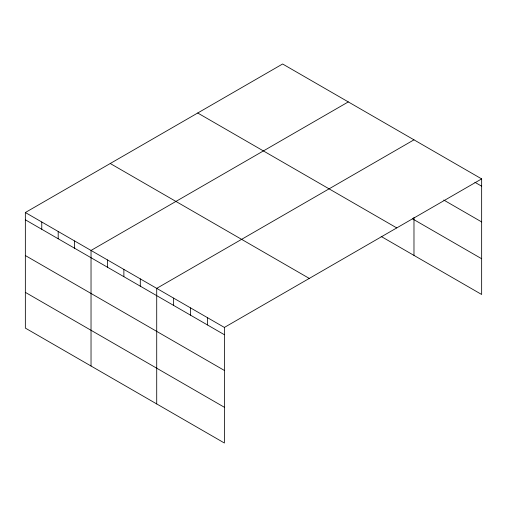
<?xml version="1.0" encoding="UTF-8"?>
<svg xmlns="http://www.w3.org/2000/svg" width="507" height="507" viewBox="0 0 507 507"><rect width="100%" height="100%" fill="white"/><g stroke="black" fill="none" stroke-linecap="round" stroke-linejoin="round"><path stroke-width="0.76" d="M381.137 236.446L481.65 294.478L481.65 178.901L282.614 63.99L25.35 212.522L25.35 328.099L224.386 443.01L224.386 327.433L25.35 212.522M348.296 101.913L91.032 250.445L91.032 366.016M413.978 139.831L156.714 288.363L156.714 403.94M224.386 327.433L481.65 178.901M474.882 182.279L481.65 186.189M443.752 200.043L481.65 221.927M412.609 218.885L481.65 258.741M197.717 113.004L396.753 227.916M110.247 163.508L309.283 278.419M25.35 219.804L224.386 334.721M25.35 255.541L224.386 370.452M25.35 292.362L224.386 407.273M413.978 217.326L413.978 255.408M207.471 317.667L207.471 324.949M190.55 307.901L190.55 315.183M173.635 298.129L173.635 305.417M140.293 278.882L140.293 286.17M123.873 269.401L123.873 276.689M107.452 259.92L107.452 267.208M74.611 240.964L74.611 248.246M58.191 231.484L58.191 238.765M41.77 222.003L41.77 229.284"/></g></svg>
